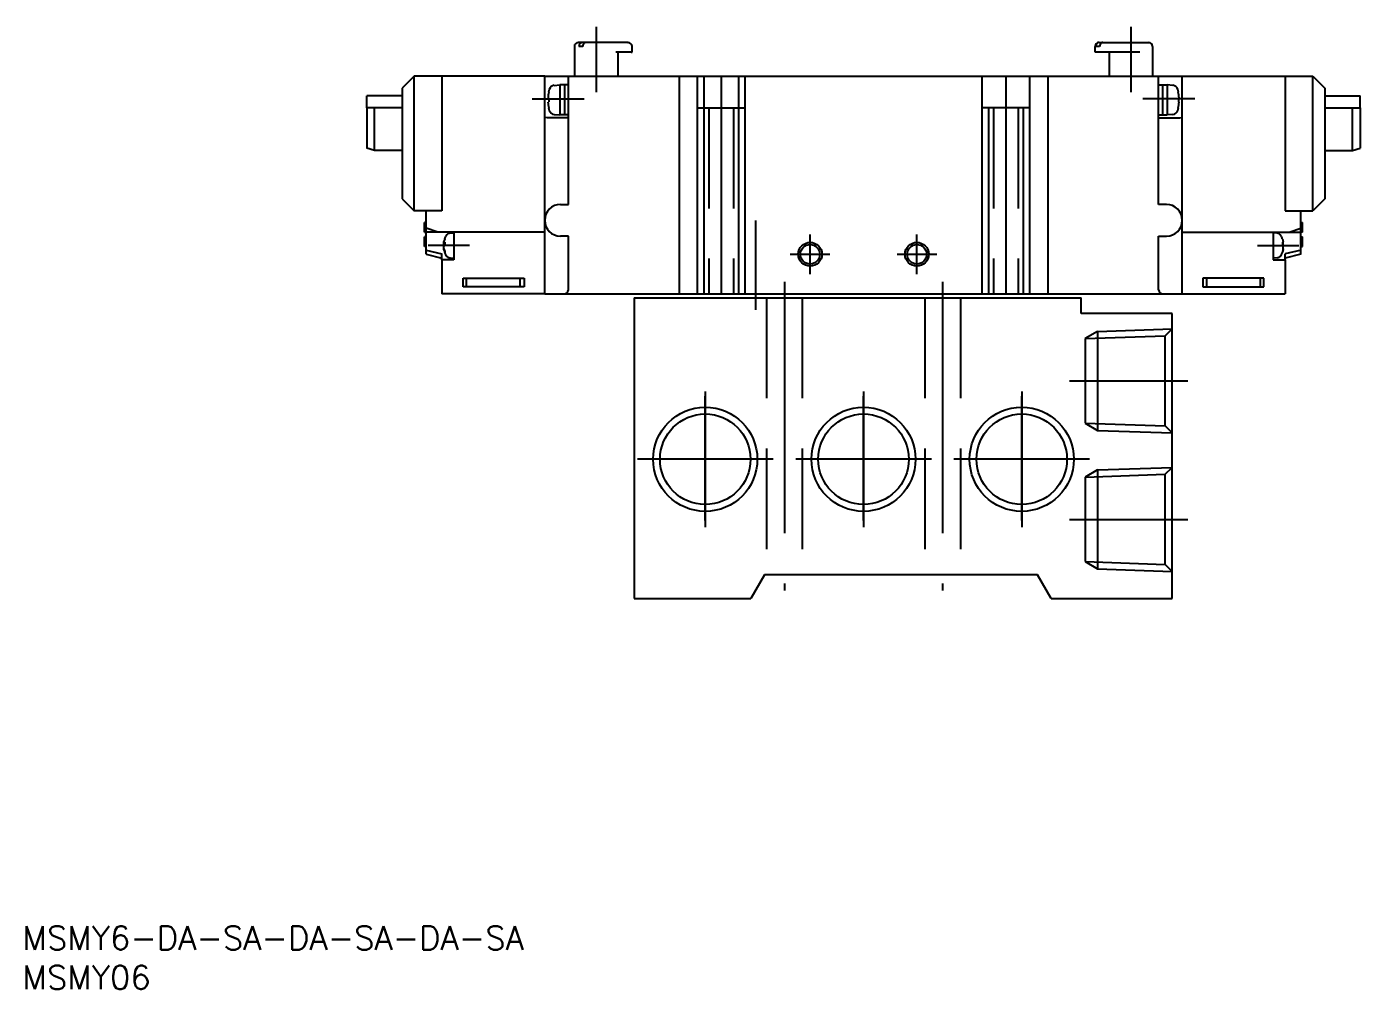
# Model space of a CAD drawing. Extents: x -256 to 129, y -314 to 36.
# Drawn here: x -255.7 to -87.2, y -314.3 to -192.6 of the extents above; entities that cross this region are included whole.
import ezdxf

# ---------------------------------------------------------------- set-up
doc = ezdxf.new("R2010")
doc.units = 0
doc.linetypes.add('CENTER', pattern=[50.8, 31.75, -6.35, 6.35, -6.35])
doc.linetypes.add('DASHED', pattern=[19.05, 12.7, -6.35])
doc.layers.get('0').update_dxf_attribs({"linetype": 'CONTINUOUS'})
doc.layers.add('CENTER', color=1, linetype='CENTER')
doc.styles.get("Standard").update_dxf_attribs({"font": 'txt.shx', "height": 3, "bigfont": 'bigfont.shx'})

# ---------------------------------------------------------------- blocks, each defined once
blk = doc.blocks.new('*U32')
at = {"color": 7, "linetype": 'CONTINUOUS'}
blk.add_text('MSMY6-DA-SA-DA-SA-DA-SA', height=3, dxfattribs=at).set_placement((-256.26, -309.26))
blk = doc.blocks.new('*U33')
at = {"color": 7, "linetype": 'CONTINUOUS'}
blk.add_text('MSMY06', height=3, dxfattribs=at).set_placement((-256.26, -314.26))

msp = doc.modelspace()

# ---------------------------------------------------------------- linework, layer by layer
at = {"color": 7, "linetype": 'CONTINUOUS'}
for p, q in [((-186.51, -195.14), (-186.51, -198.89)), ((-179.77, -194.64), (-186.01, -194.64)), ((-185.44, -195.14), (-185.93, -195.14)), ((-179.77, -194.64), (-179.72, -194.64)), ((-179.22, -195.84), (-179.22, -195.14)), ((-120.69, -195.84), (-120.69, -195.14)), ((-120.11, -195.14), (-120.6, -195.14)), ((-120.19, -194.64), (-113.91, -194.64)), ((-113.41, -195.14), (-113.41, -198.89)), ((-179.31, -195.84), (-181.25, -195.84)), ((-181.01, -195.84), (-181.01, -198.89)), ((-179.31, -195.84), (-179.22, -195.84)), ((-115.02, -195.84), (-120.69, -195.84)), ((-118.91, -195.84), (-118.91, -198.89)), ((-206.76, -198.89), (-208.26, -200.39)), ((-206.76, -215.89), (-206.76, -198.89)), ((-203.26, -198.89), (-206.76, -198.89)), ((-190.26, -198.89), (-203.26, -198.89)), ((-203.26, -198.89), (-203.26, -215.89)), ((-190.26, -226.39), (-190.26, -198.89)), ((-190.26, -198.89), (-126.66, -198.89)), ((-187.26, -199.39), (-187.26, -198.89)), ((-173.26, -198.89), (-173.26, -226.39)), ((-170.96, -226.39), (-170.96, -198.89)), ((-170.16, -198.89), (-170.16, -226.39)), ((-165.76, -198.89), (-165.76, -226.39)), ((-164.96, -198.89), (-164.96, -226.39)), ((-134.96, -226.39), (-134.96, -198.89)), ((-128.96, -198.89), (-128.96, -226.39)), ((-126.66, -198.89), (-96.66, -198.89)), ((-126.66, -198.89), (-126.66, -226.39)), ((-112.66, -215.09), (-112.66, -198.89)), ((-109.66, -226.39), (-109.66, -198.89)), ((-96.66, -198.89), (-96.66, -215.89)), ((-96.66, -198.89), (-93.16, -198.89)), ((-93.16, -215.89), (-93.16, -198.89)), ((-93.16, -198.89), (-91.66, -200.39)), ((-208.26, -200.39), (-208.26, -214.39)), ((-189.06, -200.05), (-188.36, -199.99)), ((-188.36, -199.99), (-188.36, -203.79)), ((-187.76, -199.99), (-188.36, -199.99)), ((-187.76, -199.99), (-187.76, -203.79)), ((-187.26, -199.99), (-187.76, -199.99)), ((-187.26, -204.14), (-187.26, -199.39)), ((-112.66, -199.99), (-112.16, -199.99)), ((-112.16, -199.99), (-111.56, -199.99)), ((-112.16, -199.99), (-112.16, -203.79)), ((-110.85, -200.05), (-111.56, -199.99)), ((-111.56, -199.99), (-111.56, -203.79)), ((-91.66, -200.39), (-91.66, -214.39)), ((-212.76, -202.89), (-212.76, -201.39)), ((-208.26, -201.39), (-212.76, -201.39)), ((-189.75, -201.63), (-189.84, -201.63)), ((-189.84, -202.14), (-189.75, -202.14)), ((-189.75, -200.91), (-189.76, -200.91)), ((-189.75, -201.63), (-189.75, -202.14)), ((-110.16, -200.91), (-110.15, -200.91)), ((-110.16, -201.63), (-110.07, -201.63)), ((-110.16, -201.63), (-110.16, -202.14)), ((-110.07, -202.14), (-110.16, -202.14)), ((-91.66, -201.39), (-87.16, -201.39)), ((-87.16, -202.89), (-87.16, -201.39)), ((-212.76, -202.89), (-212.76, -207.99)), ((-211.76, -202.89), (-212.76, -202.89)), ((-211.76, -208.29), (-211.76, -202.89)), ((-208.26, -202.89), (-211.76, -202.89)), ((-189.76, -202.86), (-189.75, -202.86)), ((-189.06, -203.72), (-188.36, -203.79)), ((-187.26, -203.79), (-188.36, -203.79)), ((-128.96, -202.89), (-134.96, -202.89)), ((-134.16, -202.89), (-134.16, -226.39)), ((-129.76, -202.89), (-129.76, -226.39)), ((-112.66, -203.79), (-111.56, -203.79)), ((-110.85, -203.72), (-111.56, -203.79)), ((-110.15, -202.86), (-110.16, -202.86)), ((-91.66, -202.89), (-88.16, -202.89)), ((-88.16, -208.29), (-88.16, -202.89)), ((-88.16, -202.89), (-87.16, -202.89)), ((-87.16, -202.89), (-87.16, -207.99)), ((-189.96, -204.14), (-190.26, -204.12)), ((-187.26, -204.14), (-189.96, -204.14)), ((-187.26, -215.09), (-187.26, -204.14)), ((-112.66, -204.14), (-109.96, -204.14)), ((-109.96, -204.14), (-109.66, -204.12)), ((-211.76, -208.29), (-212.76, -207.99)), ((-208.26, -208.29), (-211.76, -208.29)), ((-91.66, -208.29), (-88.16, -208.29)), ((-88.16, -208.29), (-87.16, -207.99)), ((-208.26, -214.39), (-206.76, -215.89)), ((-188.26, -215.09), (-187.26, -215.09)), ((-111.66, -215.09), (-112.66, -215.09)), ((-91.66, -214.39), (-93.16, -215.89)), ((-203.26, -215.89), (-206.76, -215.89)), ((-205.26, -217.39), (-205.46, -217.39)), ((-205.46, -218.59), (-205.46, -217.39)), ((-205.26, -218.09), (-205.26, -215.89)), ((-96.66, -215.89), (-93.16, -215.89)), ((-94.66, -218.09), (-94.66, -215.89)), ((-94.66, -217.39), (-94.46, -217.39)), ((-94.46, -218.59), (-94.46, -217.39)), ((-205.46, -218.59), (-205.26, -218.59)), ((-205.26, -218.59), (-205.26, -218.09)), ((-203.76, -218.59), (-205.26, -218.09)), ((-190.26, -218.59), (-205.26, -218.59)), ((-205.26, -220.87), (-205.26, -218.59)), ((-202.23, -218.73), (-201.76, -218.69)), ((-201.76, -218.59), (-201.76, -222.11)), ((-201.76, -218.69), (-201.76, -221.89)), ((-187.26, -219.09), (-188.26, -219.09)), ((-187.26, -225.89), (-187.26, -219.09)), ((-112.66, -225.89), (-112.66, -219.09)), ((-112.66, -219.09), (-111.66, -219.09)), ((-109.66, -218.59), (-94.66, -218.59)), ((-98.16, -218.59), (-98.16, -222.11)), ((-97.68, -218.73), (-98.16, -218.69)), ((-98.16, -218.69), (-98.16, -221.89)), ((-96.16, -218.59), (-94.66, -218.09)), ((-94.66, -218.59), (-94.66, -218.09)), ((-94.46, -218.59), (-94.66, -218.59)), ((-94.66, -220.87), (-94.66, -218.59)), ((-205.26, -219.19), (-205.46, -219.19)), ((-205.46, -220.39), (-205.46, -219.19)), ((-205.26, -220.39), (-205.46, -220.39)), ((-202.9, -219.42), (-203, -219.76)), ((-203, -219.95), (-203, -219.76)), ((-202.9, -219.87), (-203, -219.95)), ((-203, -219.95), (-202.9, -219.97)), ((-203, -220.18), (-203, -219.95)), ((-203, -220.18), (-202.9, -220.17)), ((-203, -220.18), (-202.9, -220.27)), ((-202.9, -220.3), (-203, -220.39)), ((-202.9, -220.3), (-203, -220.39)), ((-203, -220.7), (-203, -220.39)), ((-203, -220.81), (-203, -220.7)), ((-203, -220.7), (-202.9, -221.05)), ((-203, -220.81), (-202.97, -220.8)), ((-203, -220.81), (-202.9, -221.15)), ((-202.9, -219.87), (-202.9, -220.3)), ((-97.01, -219.42), (-96.91, -219.76)), ((-97.01, -219.87), (-97.01, -220.3)), ((-97.01, -219.87), (-96.91, -219.95)), ((-96.91, -219.95), (-97.01, -219.97)), ((-96.91, -220.18), (-97.01, -220.17)), ((-96.91, -220.18), (-97.01, -220.27)), ((-97.01, -220.3), (-96.91, -220.39)), ((-97.01, -220.3), (-96.91, -220.39)), ((-96.91, -220.7), (-97.01, -221.05)), ((-96.91, -220.81), (-97.01, -221.15)), ((-96.91, -220.81), (-96.94, -220.8)), ((-96.91, -219.95), (-96.91, -219.76)), ((-96.91, -220.18), (-96.91, -219.95)), ((-96.91, -220.7), (-96.91, -220.39)), ((-96.91, -220.81), (-96.91, -220.7)), ((-94.66, -219.19), (-94.46, -219.19)), ((-94.66, -220.39), (-94.46, -220.39)), ((-94.46, -220.39), (-94.46, -219.19)), ((-205.26, -220.87), (-203.26, -221.33)), ((-205.26, -221.39), (-205.26, -220.87)), ((-205.26, -221.39), (-203.26, -221.89)), ((-203.26, -222.11), (-203.26, -221.33)), ((-201.76, -222.11), (-203.26, -222.11)), ((-203.26, -222.11), (-203.26, -226.39)), ((-202.9, -221.05), (-202.9, -221.15)), ((-202.23, -221.84), (-201.76, -221.89)), ((-97.68, -221.84), (-98.16, -221.89)), ((-98.16, -222.11), (-96.66, -222.11)), ((-97.01, -221.05), (-97.01, -221.15)), ((-94.65, -220.87), (-96.66, -221.33)), ((-96.66, -222.11), (-96.66, -221.33)), ((-94.66, -221.39), (-96.66, -221.89)), ((-96.66, -222.11), (-96.66, -226.39)), ((-94.66, -221.39), (-94.66, -220.87)), ((-200.56, -225.49), (-200.56, -224.39)), ((-200.56, -224.39), (-192.86, -224.39)), ((-192.86, -225.49), (-200.56, -225.49)), ((-200.16, -225.49), (-200.16, -224.39)), ((-193.36, -225.49), (-193.36, -224.39)), ((-192.86, -224.39), (-192.86, -225.49)), ((-107.06, -224.39), (-107.06, -225.49)), ((-99.36, -224.39), (-107.06, -224.39)), ((-107.06, -225.49), (-99.36, -225.49)), ((-106.56, -225.49), (-106.56, -224.39)), ((-99.76, -225.49), (-99.76, -224.39)), ((-99.36, -225.49), (-99.36, -224.39)), ((-190.26, -226.39), (-203.26, -226.39)), ((-190.26, -226.39), (-126.66, -226.39)), ((-178.96, -226.89), (-178.96, -264.89)), ((-178.96, -226.89), (-122.46, -226.89)), ((-126.66, -226.39), (-96.66, -226.39)), ((-122.46, -228.89), (-122.46, -226.89)), ((-110.96, -228.89), (-122.46, -228.89)), ((-110.96, -264.89), (-110.96, -228.89)), ((-162.46, -261.89), (-164.19, -264.89)), ((-127.96, -261.89), (-162.46, -261.89)), ((-126.22, -264.89), (-127.96, -261.89)), ((-178.96, -264.89), (-164.19, -264.89)), ((-126.22, -264.89), (-110.96, -264.89))]:
    msp.add_line(p, q, dxfattribs=at)
at = {"color": 3, "linetype": 'DASHED'}
for p, q in [((-170.96, -202.89), (-164.96, -202.89)), ((-169.51, -202.89), (-169.51, -226.39)), ((-166.41, -202.89), (-166.41, -226.39)), ((-133.51, -202.89), (-133.51, -226.39)), ((-130.41, -202.89), (-130.41, -226.39)), ((-162.21, -226.89), (-162.21, -261.89)), ((-157.71, -226.89), (-157.71, -261.89)), ((-142.21, -226.89), (-142.21, -261.89)), ((-137.71, -226.89), (-137.71, -261.89)), ((-120.36, -231.13), (-110.96, -230.81)), ((-111.84, -231.69), (-110.96, -230.81)), ((-120.36, -231.13), (-121.93, -232.05)), ((-121.93, -232.05), (-111.84, -231.69)), ((-121.93, -232.05), (-121.93, -242.72)), ((-120.36, -231.13), (-120.36, -243.64)), ((-111.84, -243.08), (-111.84, -231.69)), ((-121.93, -242.72), (-120.36, -243.64)), ((-121.93, -242.72), (-111.84, -243.08)), ((-120.36, -243.64), (-110.96, -243.96)), ((-111.84, -243.08), (-110.96, -243.96)), ((-120.36, -248.63), (-121.93, -249.55)), ((-121.93, -249.55), (-111.84, -249.19)), ((-120.36, -248.63), (-110.96, -248.31)), ((-120.36, -248.63), (-120.36, -261.14)), ((-111.84, -249.19), (-110.96, -248.31)), ((-111.84, -260.58), (-111.84, -249.19)), ((-121.93, -249.55), (-121.93, -260.22)), ((-121.93, -260.22), (-120.36, -261.14)), ((-121.93, -260.22), (-111.84, -260.58)), ((-120.36, -261.14), (-110.96, -261.46)), ((-111.84, -260.58), (-110.96, -261.46))]:
    msp.add_line(p, q, dxfattribs=at)
at = {"color": 3, "linetype": 'CONTINUOUS'}
for centre, radius in [((-156.71, -221.39), 1.5), ((-143.21, -221.39), 1.5), ((-169.96, -247.29), 6.58), ((-149.96, -247.29), 6.58), ((-129.96, -247.29), 6.58)]:
    msp.add_circle(centre, radius, dxfattribs=at)
at = {"color": 7, "linetype": 'CONTINUOUS'}
for centre, radius in [((-156.71, -221.39), 1.23), ((-143.21, -221.39), 1.23), ((-169.96, -247.29), 5.72), ((-149.96, -247.29), 5.72), ((-129.96, -247.29), 5.72)]:
    msp.add_circle(centre, radius, dxfattribs=at)
for centre, radius, start, end in [((-186.01, -195.14), 0.5, 90, 180), ((-185.48, -195.08), 0.454, 102.1556, 187.0725), ((-184.98, -195.08), 0.464, 105.7521, 186.6045), ((-179.72, -195.14), 0.5, 0, 90), ((-120.19, -195.14), 0.5, 90, 180), ((-120.16, -195.08), 0.447, 94.3079, 187.0064), ((-119.66, -195.08), 0.447, 94.3043, 187.0066), ((-113.91, -195.14), 0.5, 0, 90), ((-184.86, -201.89), 5, 164.6149, 168.738), ((-189, -200.74), 0.7, 95, 164.6149), ((-110.91, -200.74), 0.7, 15.3851, 85), ((-115.06, -201.89), 5, 11.262, 15.3851), ((-184.86, -201.89), 4.99, 168.7781, 177.1016), ((-184.86, -201.89), 4.99, 182.8984, 191.2219), ((-115.06, -201.89), 4.99, 2.8984, 11.2219), ((-115.06, -201.89), 4.99, 348.7781, 357.1016), ((-184.86, -201.89), 5, 191.262, 195.3851), ((-189, -203.03), 0.7, 195.3851, 265), ((-110.91, -203.03), 0.7, 275, 344.6149), ((-115.06, -201.89), 5, 344.6149, 348.738), ((-188.26, -217.09), 2, 90, 270), ((-111.66, -217.09), 2, 270, 90), ((-200.56, -220.29), 2.5, 150.3135, 159.6536), ((-202.17, -219.36), 0.64, 95, 150.3135), ((-97.74, -219.36), 0.64, 29.6865, 85), ((-99.36, -220.29), 2.5, 20.3464, 29.6865), ((-200.56, -220.29), 2.5, 200.3464, 209.6865), ((-202.17, -221.21), 0.64, 209.6865, 265), ((-97.74, -221.21), 0.64, 275, 330.3135), ((-99.36, -220.29), 2.5, 330.3135, 339.6536), ((-187.81, -225.83), 0.56, 265.6059, 354.0052), ((-112.1, -225.83), 0.56, 185.9948, 274.3941)]:
    msp.add_arc(centre, radius, start, end, dxfattribs=at)
at = {"layer": 'CENTER', "color": 1, "linetype": 'CENTER'}
for p, q in [((-183.76, -192.64), (-183.76, -200.89)), ((-116.16, -192.64), (-116.16, -200.89)), ((-116.16, -194.64), (-116.16, -198.89)), ((-167.96, -198.89), (-167.96, -226.39)), ((-131.96, -198.89), (-131.96, -226.39)), ((-191.84, -201.76), (-185.26, -201.76)), ((-108.07, -201.76), (-114.66, -201.76)), ((-163.56, -228.39), (-163.56, -217.11)), ((-156.71, -223.89), (-156.71, -218.89)), ((-143.21, -223.89), (-143.21, -218.89)), ((-199.76, -220.29), (-205, -220.29)), ((-100.16, -220.29), (-94.91, -220.29)), ((-159.21, -221.39), (-154.21, -221.39)), ((-145.71, -221.39), (-140.71, -221.39)), ((-159.96, -224.89), (-159.96, -263.89)), ((-139.96, -224.89), (-139.96, -263.89)), ((-123.93, -237.39), (-108.96, -237.39)), ((-169.96, -238.71), (-169.96, -255.86)), ((-169.96, -255.01), (-169.96, -239.31)), ((-149.96, -238.71), (-149.96, -255.86)), ((-149.96, -255.01), (-149.96, -239.31)), ((-129.96, -238.71), (-129.96, -255.86)), ((-129.96, -255.01), (-129.96, -239.31)), ((-161.38, -247.29), (-178.53, -247.29)), ((-162.23, -247.29), (-177.6, -247.29)), ((-141.38, -247.29), (-158.53, -247.29)), ((-142.23, -247.29), (-157.6, -247.29)), ((-121.38, -247.29), (-138.53, -247.29)), ((-122.23, -247.29), (-137.6, -247.29)), ((-123.93, -254.89), (-108.96, -254.89))]:
    msp.add_line(p, q, dxfattribs=at)

# ---------------------------------------------------------------- block references
at = {"color": 7, "linetype": 'CONTINUOUS'}
for name in ['*U32', '*U33']:
    msp.add_blockref(name, (0, 0), dxfattribs=at)

doc.saveas('drawing.dxf')
